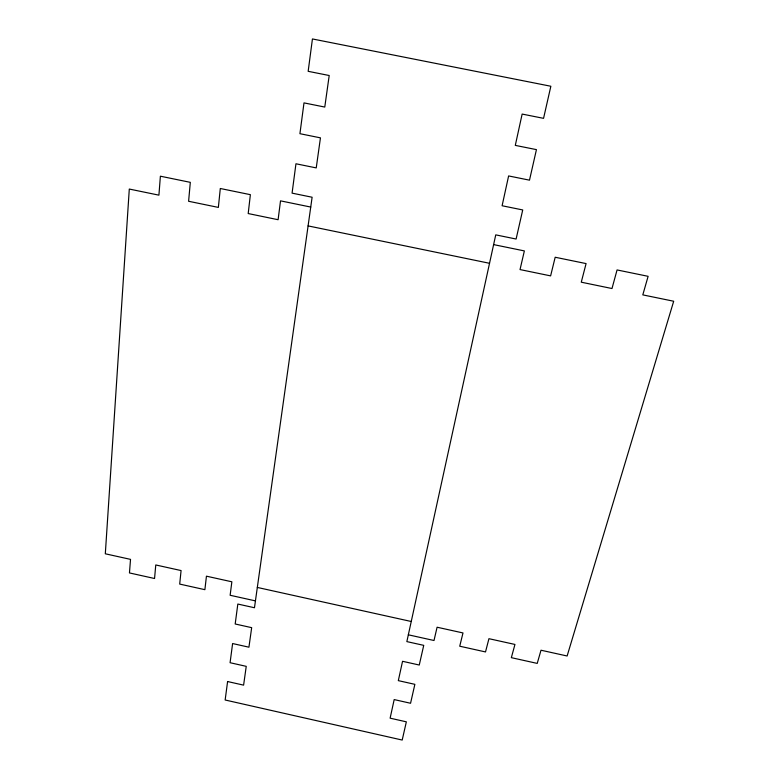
<?xml version="1.0" encoding="UTF-8"?>
<svg xmlns="http://www.w3.org/2000/svg" width="779" height="779" viewBox="0 0 779 779"><rect width="100%" height="100%" fill="white"/><g stroke="black" fill="none" stroke-linecap="round" stroke-linejoin="round"><path stroke-width="1.17" d="M310.733 207.058L280.518 200.855L278.103 219.717L248.199 213.553L250.371 194.672L220.301 188.499L218.363 207.409L188.606 201.274L190.31 182.344L160.386 176.2L158.916 195.159L129.295 189.054L105.311 553.791L130.521 559.371L129.46 572.935L154.554 578.505L155.771 564.96L181.079 570.559L179.696 584.084L204.887 589.674L206.445 576.178L231.86 581.796L230.136 595.273L255.434 600.882M493.613 244.606L524.364 250.916L520.031 269.573L550.617 275.883L555.184 257.245L586.081 263.584L581.27 282.193L611.992 288.532L617.065 269.943L648.118 276.321L642.802 294.881L673.689 301.239L567.122 655.996L541.006 650.222L537.228 663.406L511.345 657.661L514.948 644.447L488.939 638.692L485.512 651.935L459.737 646.21L462.989 632.947L437.087 627.222L434.01 640.504L408.342 634.807M308.085 225.9L489.533 263.292M257.323 587.434L411.244 621.496M227.595 681.537L225.15 700L402.198 740.05L406.346 721.831L390.123 718.17L394.184 699.581L410.562 703.262L414.866 684.332L398.322 680.632L402.548 661.303L419.258 665.032L423.737 645.353L406.852 641.604L495.746 234.868L516.107 239.036L522.728 209.95L502.104 205.753L508.619 175.937L529.496 180.163L536.439 149.626L515.299 145.381L522.144 114.065L543.557 118.34L550.85 86.255L312.437 38.95L308.163 71.317L329.205 75.514L324.775 107.064L303.995 102.886L299.925 133.696L320.451 137.854L316.235 167.904L295.952 163.775L292.076 193.143L312.116 197.243L254.47 607.747L237.829 604.046L235.19 623.989L251.675 627.66L248.929 647.193L232.609 643.542L230.078 662.715L246.242 666.347L243.603 685.14L227.595 681.537"/></g></svg>
